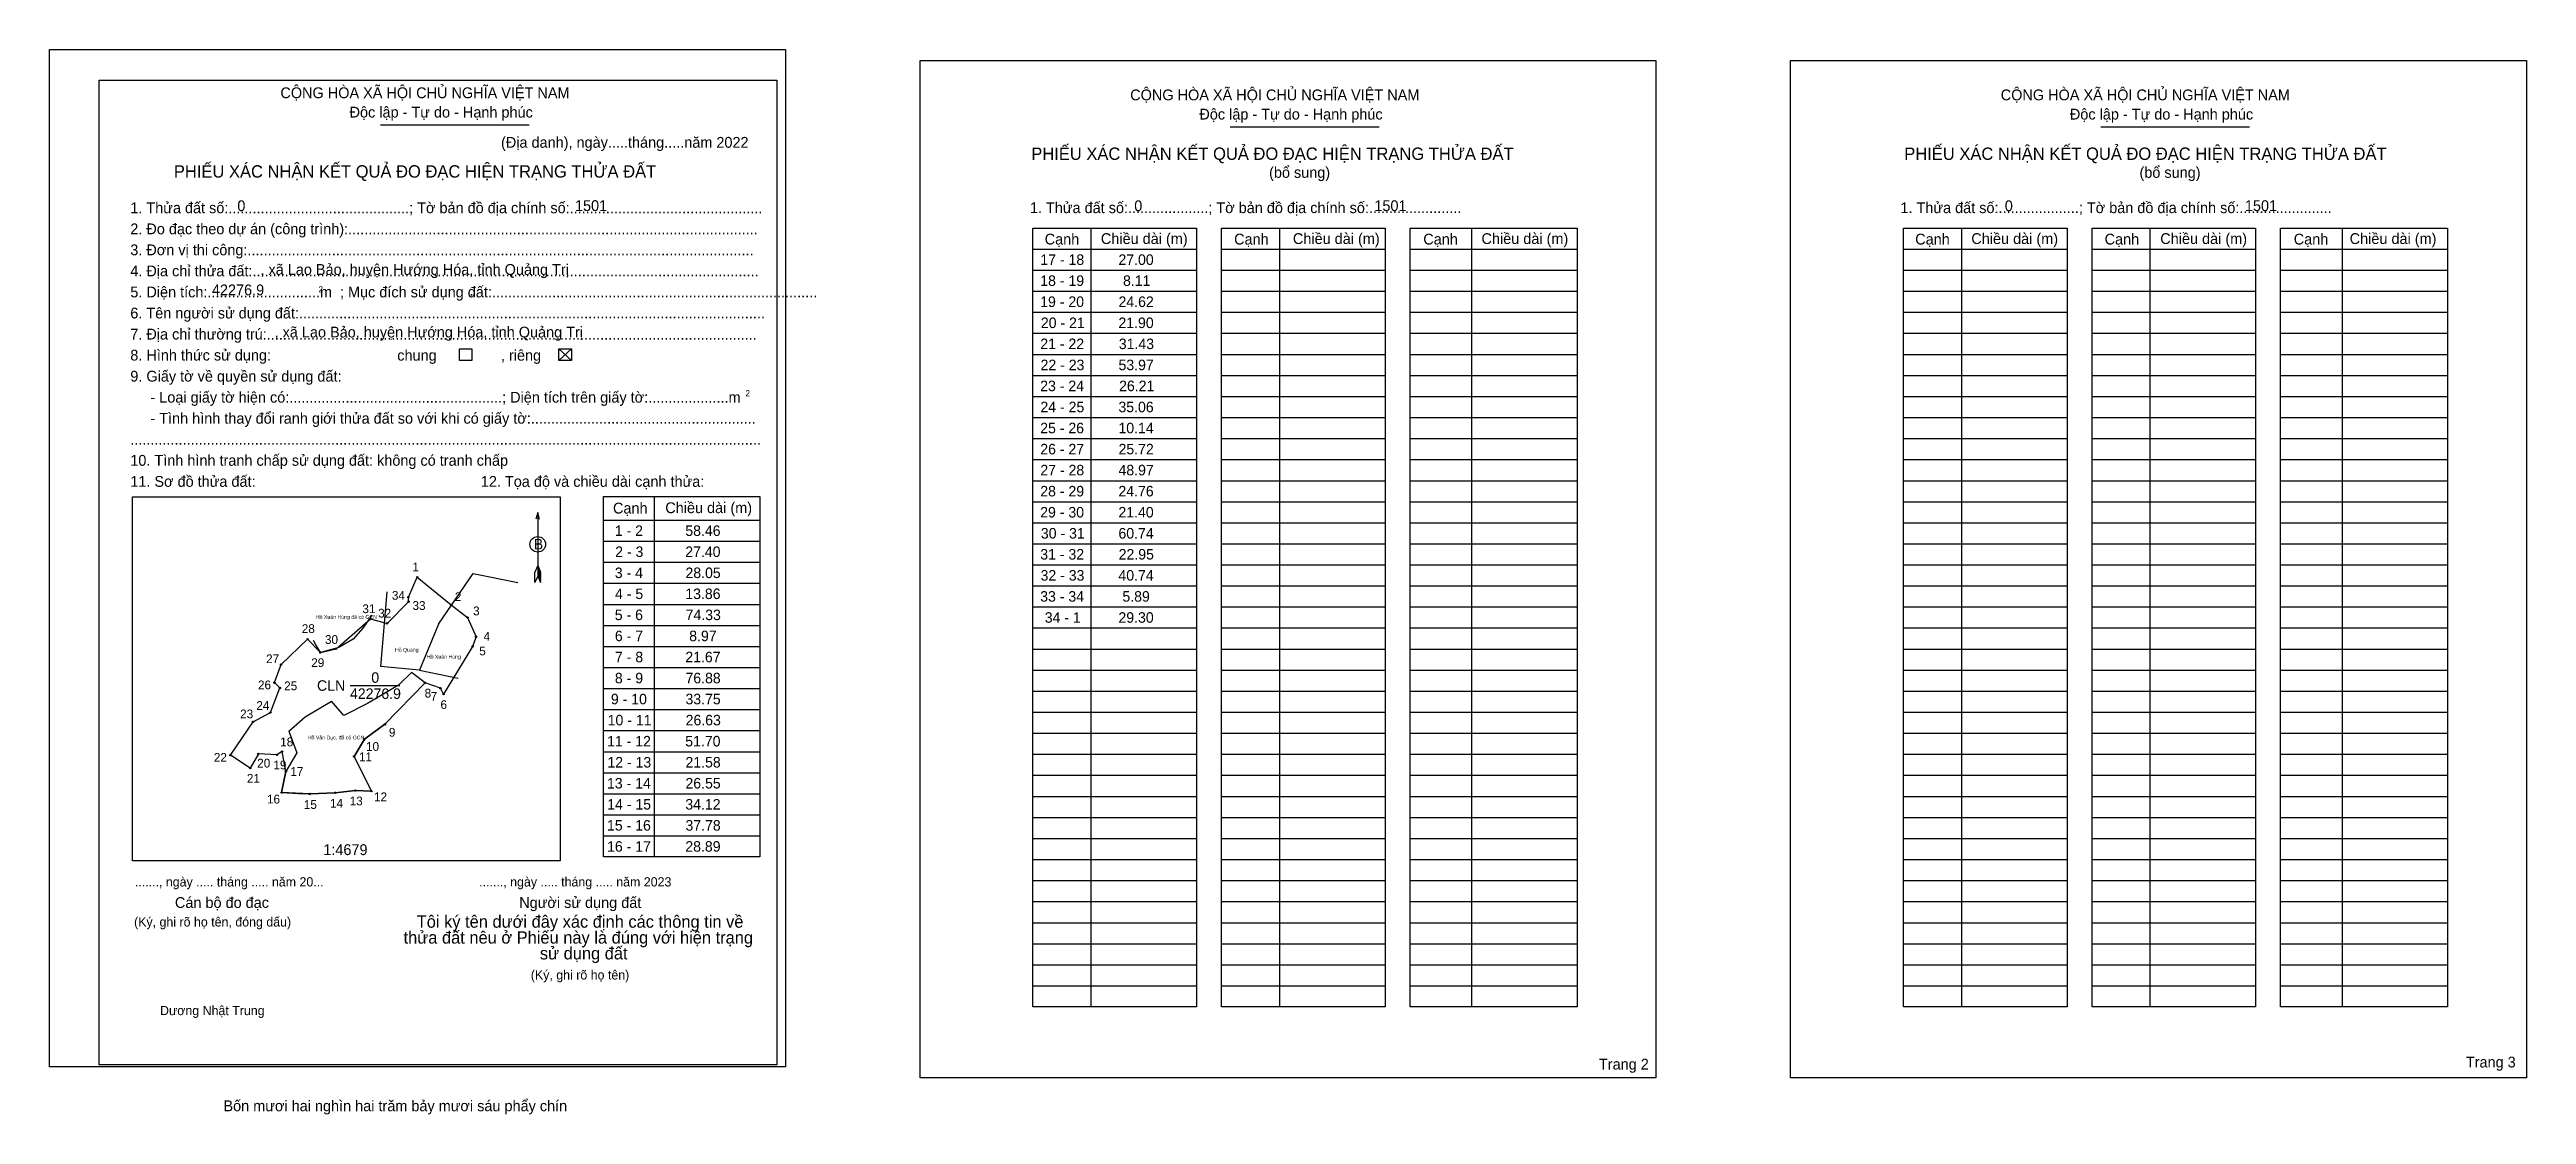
# Model space of a CAD drawing. Extents: x 537109 to 540411, y 1838767 to 1840188.
import ezdxf

# ---------------------------------------------------------------- set-up
doc = ezdxf.new("R2010")
doc.units = 0
for name, color, linetype in [('Level 1', 7, 'Continuous'), ('Level 10', 7, 'Continuous'), ('Level 11', 7, 'Continuous'), ('Level 12', 7, 'Continuous'), ('Level 13', 7, 'Continuous'), ('Level 2', 7, 'Continuous'), ('Level 3', 7, 'Continuous'), ('Level 48', 7, 'Continuous'), ('Level 49', 7, 'Continuous'), ('Level 50', 7, 'Continuous'), ('Level 52', 7, 'Continuous'), ('Level 6', 7, 'Continuous'), ('Level 9', 7, 'Continuous')]:
    doc.layers.add(name, color=color, linetype=linetype)

msp = doc.modelspace()

# ---------------------------------------------------------------- linework, layer by layer
at = {"layer": 'Level 1'}
for p, q in [((537109.3, 1840173.2), (537109.3, 1840173.2)), ((538269.8, 1840173.2), (538269.8, 1840173.2)), ((537550.5, 1840087.2), (537748.9, 1840087.2)), ((538683.4, 1840084.5), (538881.8, 1840084.5)), ((539843.8, 1840084.5), (540042.3, 1840084.5)), ((538497.6, 1839949.6), (538497.6, 1838910.7)), ((538749, 1839949.6), (538749, 1838910.7)), ((539005, 1839949.6), (539005, 1838910.7)), ((539658.1, 1839949.6), (539658.1, 1838910.7)), ((539909.4, 1839949.6), (539909.4, 1838910.7)), ((540165.5, 1839949.6), (540165.5, 1838910.7)), ((538420.4, 1839921.5), (538638.5, 1839921.5)), ((538671.8, 1839921.5), (538889.8, 1839921.5)), ((538923.1, 1839921.5), (539145.9, 1839921.5)), ((539580.9, 1839921.5), (539798.9, 1839921.5)), ((539832.2, 1839921.5), (540050.3, 1839921.5)), ((540083.6, 1839921.5), (540306.3, 1839921.5)), ((538420.4, 1839893.4), (538638.5, 1839893.4)), ((538420.4, 1839865.3), (538638.5, 1839865.3)), ((538671.8, 1839893.4), (538889.8, 1839893.4)), ((538671.8, 1839865.3), (538889.8, 1839865.3)), ((538923.1, 1839893.4), (539145.9, 1839893.4)), ((538923.1, 1839865.3), (539145.9, 1839865.3)), ((539580.9, 1839893.4), (539798.9, 1839893.4)), ((539580.9, 1839865.3), (539798.9, 1839865.3)), ((539832.2, 1839893.4), (540050.3, 1839893.4)), ((539832.2, 1839865.3), (540050.3, 1839865.3)), ((540083.6, 1839893.4), (540306.3, 1839893.4)), ((540083.6, 1839865.3), (540306.3, 1839865.3)), ((538420.4, 1839837.3), (538638.5, 1839837.3)), ((538671.8, 1839837.3), (538889.8, 1839837.3)), ((538923.1, 1839837.3), (539145.9, 1839837.3)), ((539580.9, 1839837.3), (539798.9, 1839837.3)), ((539832.2, 1839837.3), (540050.3, 1839837.3)), ((540083.6, 1839837.3), (540306.3, 1839837.3)), ((538420.4, 1839809.2), (538638.5, 1839809.2)), ((538671.8, 1839809.2), (538889.8, 1839809.2)), ((538923.1, 1839809.2), (539145.9, 1839809.2)), ((539580.9, 1839809.2), (539798.9, 1839809.2)), ((539832.2, 1839809.2), (540050.3, 1839809.2)), ((540083.6, 1839809.2), (540306.3, 1839809.2)), ((537788.3, 1839788.4), (537805.1, 1839772.7)), ((537788.3, 1839772.7), (537805.1, 1839788.4)), ((538420.4, 1839781.1), (538638.5, 1839781.1)), ((538671.8, 1839781.1), (538889.8, 1839781.1)), ((538923.1, 1839781.1), (539145.9, 1839781.1)), ((539580.9, 1839781.1), (539798.9, 1839781.1)), ((539832.2, 1839781.1), (540050.3, 1839781.1)), ((540083.6, 1839781.1), (540306.3, 1839781.1)), ((538420.4, 1839753), (538638.5, 1839753)), ((538671.8, 1839753), (538889.8, 1839753)), ((538923.1, 1839753), (539145.9, 1839753)), ((539580.9, 1839753), (539798.9, 1839753)), ((539832.2, 1839753), (540050.3, 1839753)), ((540083.6, 1839753), (540306.3, 1839753)), ((538420.4, 1839724.9), (538638.5, 1839724.9)), ((538671.8, 1839724.9), (538889.8, 1839724.9)), ((538923.1, 1839724.9), (539145.9, 1839724.9)), ((539580.9, 1839724.9), (539798.9, 1839724.9)), ((539832.2, 1839724.9), (540050.3, 1839724.9)), ((540083.6, 1839724.9), (540306.3, 1839724.9)), ((538420.4, 1839696.9), (538638.5, 1839696.9)), ((538420.4, 1839668.8), (538638.5, 1839668.8)), ((538671.8, 1839696.9), (538889.8, 1839696.9)), ((538671.8, 1839668.8), (538889.8, 1839668.8)), ((538923.1, 1839696.9), (539145.9, 1839696.9)), ((538923.1, 1839668.8), (539145.9, 1839668.8)), ((539580.9, 1839696.9), (539798.9, 1839696.9)), ((539580.9, 1839668.8), (539798.9, 1839668.8)), ((539832.2, 1839696.9), (540050.3, 1839696.9)), ((539832.2, 1839668.8), (540050.3, 1839668.8)), ((540083.6, 1839696.9), (540306.3, 1839696.9)), ((540083.6, 1839668.8), (540306.3, 1839668.8)), ((538420.4, 1839640.7), (538638.5, 1839640.7)), ((538671.8, 1839640.7), (538889.8, 1839640.7)), ((538923.1, 1839640.7), (539145.9, 1839640.7)), ((539580.9, 1839640.7), (539798.9, 1839640.7)), ((539832.2, 1839640.7), (540050.3, 1839640.7)), ((540083.6, 1839640.7), (540306.3, 1839640.7)), ((538420.4, 1839612.6), (538638.5, 1839612.6)), ((538671.8, 1839612.6), (538889.8, 1839612.6)), ((538923.1, 1839612.6), (539145.9, 1839612.6)), ((539580.9, 1839612.6), (539798.9, 1839612.6)), ((539832.2, 1839612.6), (540050.3, 1839612.6)), ((540083.6, 1839612.6), (540306.3, 1839612.6)), ((537219.8, 1839591.2), (537219.8, 1839591.2)), ((537760.1, 1839570.2), (537760.1, 1839485.2)), ((537915.2, 1839591.3), (537915.2, 1839110.7)), ((538420.4, 1839584.6), (538638.5, 1839584.6)), ((538671.8, 1839584.6), (538889.8, 1839584.6)), ((538923.1, 1839584.6), (539145.9, 1839584.6)), ((539580.9, 1839584.6), (539798.9, 1839584.6)), ((539832.2, 1839584.6), (540050.3, 1839584.6)), ((540083.6, 1839584.6), (540306.3, 1839584.6)), ((537847.8, 1839559.9), (538056.1, 1839559.9)), ((538420.4, 1839556.5), (538638.5, 1839556.5)), ((538671.8, 1839556.5), (538889.8, 1839556.5)), ((538923.1, 1839556.5), (539145.9, 1839556.5)), ((539580.9, 1839556.5), (539798.9, 1839556.5)), ((539832.2, 1839556.5), (540050.3, 1839556.5)), ((540083.6, 1839556.5), (540306.3, 1839556.5)), ((537847.8, 1839531.9), (538056.1, 1839531.9)), ((537847.8, 1839503.8), (538056.1, 1839503.8)), ((538420.4, 1839528.4), (538638.5, 1839528.4)), ((538671.8, 1839528.4), (538889.8, 1839528.4)), ((538923.1, 1839528.4), (539145.9, 1839528.4)), ((539580.9, 1839528.4), (539798.9, 1839528.4)), ((539832.2, 1839528.4), (540050.3, 1839528.4)), ((540083.6, 1839528.4), (540306.3, 1839528.4)), ((537756.3, 1839476.6), (537756.5, 1839490.6)), ((537760.1, 1839485.2), (537756.3, 1839476.6)), ((537760.1, 1839499.3), (537756.5, 1839490.6)), ((537760.1, 1839499.3), (537763.7, 1839490.6)), ((537760.1, 1839498.1), (537763.7, 1839489.3)), ((537760.1, 1839496.8), (537763.7, 1839488.1)), ((537760.1, 1839495.6), (537763.7, 1839486.9)), ((537760.1, 1839494.4), (537763.7, 1839485.6)), ((537760.1, 1839493.1), (537763.7, 1839484.3)), ((537760.1, 1839491.9), (537763.7, 1839483.1)), ((537760.1, 1839490.7), (537763.8, 1839481.8)), ((537760.1, 1839489.5), (537763.8, 1839480.6)), ((537760.1, 1839488.3), (537763.8, 1839479.3)), ((537760.1, 1839487.1), (537763.8, 1839478.1)), ((537760.1, 1839485.2), (537763.8, 1839476.6)), ((537763.8, 1839476.6), (537763.7, 1839490.6)), ((537847.8, 1839475.7), (538056.1, 1839475.7)), ((538420.4, 1839500.3), (538638.5, 1839500.3)), ((538420.4, 1839472.3), (538638.5, 1839472.3)), ((538671.8, 1839500.3), (538889.8, 1839500.3)), ((538671.8, 1839472.3), (538889.8, 1839472.3)), ((538923.1, 1839500.3), (539145.9, 1839500.3)), ((538923.1, 1839472.3), (539145.9, 1839472.3)), ((539580.9, 1839500.3), (539798.9, 1839500.3)), ((539580.9, 1839472.3), (539798.9, 1839472.3)), ((539832.2, 1839500.3), (540050.3, 1839500.3)), ((539832.2, 1839472.3), (540050.3, 1839472.3)), ((540083.6, 1839500.3), (540306.3, 1839500.3)), ((540083.6, 1839472.3), (540306.3, 1839472.3)), ((537847.8, 1839447.6), (538056.1, 1839447.6)), ((538420.4, 1839444.2), (538638.5, 1839444.2)), ((538671.8, 1839444.2), (538889.8, 1839444.2)), ((538923.1, 1839444.2), (539145.9, 1839444.2)), ((539580.9, 1839444.2), (539798.9, 1839444.2)), ((539832.2, 1839444.2), (540050.3, 1839444.2)), ((540083.6, 1839444.2), (540306.3, 1839444.2)), ((537847.8, 1839419.6), (538056.1, 1839419.6)), ((538420.4, 1839416.1), (538638.5, 1839416.1)), ((538671.8, 1839416.1), (538889.8, 1839416.1)), ((538923.1, 1839416.1), (539145.9, 1839416.1)), ((539580.9, 1839416.1), (539798.9, 1839416.1)), ((539832.2, 1839416.1), (540050.3, 1839416.1)), ((540083.6, 1839416.1), (540306.3, 1839416.1)), ((537847.8, 1839391.5), (538056.1, 1839391.5)), ((538420.4, 1839388), (538638.5, 1839388)), ((538671.8, 1839388), (538889.8, 1839388)), ((538923.1, 1839388), (539145.9, 1839388)), ((539580.9, 1839388), (539798.9, 1839388)), ((539832.2, 1839388), (540050.3, 1839388)), ((540083.6, 1839388), (540306.3, 1839388)), ((537847.8, 1839363.4), (538056.1, 1839363.4)), ((538420.4, 1839360), (538638.5, 1839360)), ((538671.8, 1839360), (538889.8, 1839360)), ((538923.1, 1839360), (539145.9, 1839360)), ((539580.9, 1839360), (539798.9, 1839360)), ((539832.2, 1839360), (540050.3, 1839360)), ((540083.6, 1839360), (540306.3, 1839360)), ((537847.8, 1839335.3), (538056.1, 1839335.3)), ((537847.8, 1839307.3), (538056.1, 1839307.3)), ((538420.4, 1839331.9), (538638.5, 1839331.9)), ((538420.4, 1839303.8), (538638.5, 1839303.8)), ((538671.8, 1839331.9), (538889.8, 1839331.9)), ((538671.8, 1839303.8), (538889.8, 1839303.8)), ((538923.1, 1839331.9), (539145.9, 1839331.9)), ((538923.1, 1839303.8), (539145.9, 1839303.8)), ((539580.9, 1839331.9), (539798.9, 1839331.9)), ((539580.9, 1839303.8), (539798.9, 1839303.8)), ((539832.2, 1839331.9), (540050.3, 1839331.9)), ((539832.2, 1839303.8), (540050.3, 1839303.8)), ((540083.6, 1839331.9), (540306.3, 1839331.9)), ((540083.6, 1839303.8), (540306.3, 1839303.8)), ((537847.8, 1839279.2), (538056.1, 1839279.2)), ((538420.4, 1839275.7), (538638.5, 1839275.7)), ((538671.8, 1839275.7), (538889.8, 1839275.7)), ((538923.1, 1839275.7), (539145.9, 1839275.7)), ((539580.9, 1839275.7), (539798.9, 1839275.7)), ((539832.2, 1839275.7), (540050.3, 1839275.7)), ((540083.6, 1839275.7), (540306.3, 1839275.7)), ((537847.8, 1839251.1), (538056.1, 1839251.1)), ((538420.4, 1839247.6), (538638.5, 1839247.6)), ((538671.8, 1839247.6), (538889.8, 1839247.6)), ((538923.1, 1839247.6), (539145.9, 1839247.6)), ((539580.9, 1839247.6), (539798.9, 1839247.6)), ((539832.2, 1839247.6), (540050.3, 1839247.6)), ((540083.6, 1839247.6), (540306.3, 1839247.6)), ((537847.8, 1839223), (538056.1, 1839223)), ((538420.4, 1839219.6), (538638.5, 1839219.6)), ((538671.8, 1839219.6), (538889.8, 1839219.6)), ((538923.1, 1839219.6), (539145.9, 1839219.6)), ((539580.9, 1839219.6), (539798.9, 1839219.6)), ((539832.2, 1839219.6), (540050.3, 1839219.6)), ((540083.6, 1839219.6), (540306.3, 1839219.6)), ((537847.8, 1839194.9), (538056.1, 1839194.9)), ((538420.4, 1839191.5), (538638.5, 1839191.5)), ((538671.8, 1839191.5), (538889.8, 1839191.5)), ((538923.1, 1839191.5), (539145.9, 1839191.5)), ((539580.9, 1839191.5), (539798.9, 1839191.5)), ((539832.2, 1839191.5), (540050.3, 1839191.5)), ((540083.6, 1839191.5), (540306.3, 1839191.5)), ((537847.8, 1839166.9), (538056.1, 1839166.9)), ((537847.8, 1839138.8), (538056.1, 1839138.8)), ((538420.4, 1839163.4), (538638.5, 1839163.4)), ((538671.8, 1839163.4), (538889.8, 1839163.4)), ((538923.1, 1839163.4), (539145.9, 1839163.4)), ((539580.9, 1839163.4), (539798.9, 1839163.4)), ((539832.2, 1839163.4), (540050.3, 1839163.4)), ((540083.6, 1839163.4), (540306.3, 1839163.4)), ((537790.1, 1839105.3), (537790.1, 1839105.3)), ((538420.4, 1839135.3), (538638.5, 1839135.3)), ((538420.4, 1839107.3), (538638.5, 1839107.3)), ((538671.8, 1839135.3), (538889.8, 1839135.3)), ((538671.8, 1839107.3), (538889.8, 1839107.3)), ((538923.1, 1839135.3), (539145.9, 1839135.3)), ((538923.1, 1839107.3), (539145.9, 1839107.3)), ((539580.9, 1839135.3), (539798.9, 1839135.3)), ((539580.9, 1839107.3), (539798.9, 1839107.3)), ((539832.2, 1839135.3), (540050.3, 1839135.3)), ((539832.2, 1839107.3), (540050.3, 1839107.3)), ((540083.6, 1839135.3), (540306.3, 1839135.3)), ((540083.6, 1839107.3), (540306.3, 1839107.3)), ((538420.4, 1839079.2), (538638.5, 1839079.2)), ((538671.8, 1839079.2), (538889.8, 1839079.2)), ((538923.1, 1839079.2), (539145.9, 1839079.2)), ((539580.9, 1839079.2), (539798.9, 1839079.2)), ((539832.2, 1839079.2), (540050.3, 1839079.2)), ((540083.6, 1839079.2), (540306.3, 1839079.2)), ((538420.4, 1839051.1), (538638.5, 1839051.1)), ((538671.8, 1839051.1), (538889.8, 1839051.1)), ((538923.1, 1839051.1), (539145.9, 1839051.1)), ((539580.9, 1839051.1), (539798.9, 1839051.1)), ((539832.2, 1839051.1), (540050.3, 1839051.1)), ((540083.6, 1839051.1), (540306.3, 1839051.1)), ((538420.4, 1839023), (538638.5, 1839023)), ((538671.8, 1839023), (538889.8, 1839023)), ((538923.1, 1839023), (539145.9, 1839023)), ((539580.9, 1839023), (539798.9, 1839023)), ((539832.2, 1839023), (540050.3, 1839023)), ((540083.6, 1839023), (540306.3, 1839023)), ((538420.4, 1838995), (538638.5, 1838995)), ((538671.8, 1838995), (538889.8, 1838995)), ((538923.1, 1838995), (539145.9, 1838995)), ((539580.9, 1838995), (539798.9, 1838995)), ((539832.2, 1838995), (540050.3, 1838995)), ((540083.6, 1838995), (540306.3, 1838995)), ((538420.4, 1838966.9), (538638.5, 1838966.9)), ((538671.8, 1838966.9), (538889.8, 1838966.9)), ((538923.1, 1838966.9), (539145.9, 1838966.9)), ((539580.9, 1838966.9), (539798.9, 1838966.9)), ((539832.2, 1838966.9), (540050.3, 1838966.9)), ((540083.6, 1838966.9), (540306.3, 1838966.9)), ((538420.4, 1838938.8), (538638.5, 1838938.8)), ((538671.8, 1838938.8), (538889.8, 1838938.8)), ((538923.1, 1838938.8), (539145.9, 1838938.8)), ((539580.9, 1838938.8), (539798.9, 1838938.8)), ((539832.2, 1838938.8), (540050.3, 1838938.8)), ((540083.6, 1838938.8), (540306.3, 1838938.8)), ((538090.5, 1838816.2), (538090.5, 1838816.2)), ((539250.9, 1838816.2), (539250.9, 1838816.2))]:
    msp.add_line(p, q, dxfattribs=at)
for points in [[(538420.4, 1839949.6), (538638.5, 1839949.6), (538638.5, 1838910.7), (538420.4, 1838910.7)], [(538671.8, 1839949.6), (538889.8, 1839949.6), (538889.8, 1838910.7), (538671.8, 1838910.7)], [(538923.1, 1839949.6), (539145.9, 1839949.6), (539145.9, 1838910.7), (538923.1, 1838910.7)], [(539580.9, 1839949.6), (539798.9, 1839949.6), (539798.9, 1838910.7), (539580.9, 1838910.7)], [(539832.2, 1839949.6), (540050.3, 1839949.6), (540050.3, 1838910.7), (539832.2, 1838910.7)], [(540083.6, 1839949.6), (540306.3, 1839949.6), (540306.3, 1838910.7), (540083.6, 1838910.7)], [(537219.8, 1839591.2), (537790.1, 1839591.2), (537790.1, 1839105.3), (537219.8, 1839105.3)], [(537847.8, 1839591.3), (538056.1, 1839591.3), (538056.1, 1839110.7), (537847.8, 1839110.7)]]:
    msp.add_lwpolyline(points, close=True, dxfattribs=at)
msp.add_lwpolyline([(537762.5, 1839561.1), (537760.1, 1839570.2), (537757.7, 1839561.1)], dxfattribs=at)
msp.add_circle((537760.1, 1839527.7), 10.4, dxfattribs=at)
at = {"layer": 'Level 10'}
for p, q in [((537526.8, 1839415.9), (537513.9, 1839401.4)), ((537539.1, 1839433.2), (537526.8, 1839415.9)), ((537463.8, 1839394.4), (537461, 1839399.5)), ((537470.6, 1839383.6), (537463.8, 1839394.4)), ((537494.9, 1839390.3), (537470.6, 1839383.6)), ((537513.9, 1839401.4), (537494.9, 1839390.3))]:
    msp.add_line(p, q, dxfattribs=at)
msp.add_lwpolyline([(537380.7, 1839291), (537403.8, 1839303.3), (537416.4, 1839336.1), (537409.2, 1839343.2), (537418, 1839367.4), (537453.4, 1839401.2), (537470.5, 1839383.3), (537491.3, 1839388.3), (537537.2, 1839428.1), (537559.3, 1839422.3), (537588, 1839451.2), (537587.8, 1839457.1), (537599.6, 1839483.9), (537644.9, 1839446.9), (537666.6, 1839430.1), (537678, 1839404.5), (537673.3, 1839391.5), (537634.7, 1839327.9), (537630.4, 1839335.7), (537609.9, 1839342.8), (537556.4, 1839287.6), (537529.2, 1839267.6), (537515.4, 1839244.8), (537538.4, 1839198.5), (537516.8, 1839199.3), (537490.4, 1839196.3), (537456.3, 1839194.7), (537418.6, 1839196.5), (537424.5, 1839224.7), (537419.3, 1839251.2), (537412.4, 1839247), (537387.8, 1839248.2), (537376.8, 1839229.2), (537350.4, 1839246.3)], close=True, dxfattribs=at)
for points in [[(537538.4, 1839198.5), (537515.4, 1839244.8), (537529.2, 1839267.6), (537556.4, 1839287.6), (537609.9, 1839342.8), (537591.9, 1839356.9), (537574.7, 1839340), (537533.2, 1839315.3), (537501.8, 1839299.5), (537485.2, 1839318.6)], [(537428.2, 1839278.4), (537450, 1839297.8), (537485.2, 1839318.6)], [(537428.2, 1839278.4), (537438.8, 1839249.4), (537424.5, 1839224.7), (537418.6, 1839196.5), (537441.2, 1839195.3), (537456.3, 1839194.7), (537490.4, 1839196.3), (537516.8, 1839199.3), (537538.4, 1839198.5)]]:
    msp.add_lwpolyline(points, dxfattribs=at)
at = {"layer": 'Level 11'}
for centre in [(537599.6, 1839483.9), (537587.8, 1839457.1), (537588, 1839451.2), (537644.9, 1839446.9), (537537.2, 1839428.1), (537559.3, 1839422.3), (537666.6, 1839430.1), (537678, 1839404.5), (537453.4, 1839401.2), (537470.5, 1839383.3), (537491.3, 1839388.3), (537673.3, 1839391.5), (537409.2, 1839343.2), (537416.4, 1839336.1), (537418, 1839367.4), (537609.9, 1839342.8), (537630.4, 1839335.7), (537403.8, 1839303.3), (537634.7, 1839327.9), (537380.7, 1839291), (537380.7, 1839291), (537556.4, 1839287.6), (537350.4, 1839246.3), (537387.8, 1839248.2), (537412.4, 1839247), (537419.3, 1839251.2), (537515.4, 1839244.8), (537529.2, 1839267.6), (537376.8, 1839229.2), (537424.5, 1839224.7), (537418.6, 1839196.5), (537456.3, 1839194.7), (537490.4, 1839196.3), (537516.8, 1839199.3), (537538.4, 1839198.5)]:
    msp.add_circle(centre, 0.936, dxfattribs=at)
at = {"layer": 'Level 12'}
for p, q in [((537628, 1839421.2), (537674, 1839488.9)), ((537674, 1839488.9), (537733.4, 1839476.8)), ((537628, 1839421.2), (537602.6, 1839359.9)), ((537602.6, 1839359.9), (537550.5, 1839364.6)), ((537602.6, 1839359.9), (537654.1, 1839349.3))]:
    msp.add_line(p, q, dxfattribs=at)
at = {"layer": 'Level 2'}
for points in [[(537109.3, 1840187.7), (538090.5, 1840187.7), (538090.5, 1838830.7), (537109.3, 1838830.7)], [(538269.8, 1840173.2), (539250.9, 1840173.2), (539250.9, 1838816.2), (538269.8, 1838816.2)], [(539430.2, 1840173.2), (540411.4, 1840173.2), (540411.4, 1838816.2), (539430.2, 1838816.2)]]:
    msp.add_lwpolyline(points, close=True, dxfattribs=at)
at = {"layer": 'Level 3'}
msp.add_lwpolyline([(537175.7, 1840147), (538078.8, 1840147), (538078.8, 1838833.2), (537175.7, 1838833.2)], close=True, dxfattribs=at)
at = {"layer": 'Level 49'}
msp.add_line((537559.1, 1839464.3), (537550.5, 1839364.6), dxfattribs=at)
at = {"layer": 'Level 50'}
for points in [[(537655.7, 1839788.4), (537672.5, 1839788.4), (537672.5, 1839772.7), (537655.7, 1839772.7)], [(537788.3, 1839788.4), (537805.1, 1839788.4), (537805.1, 1839772.7), (537788.3, 1839772.7)]]:
    msp.add_lwpolyline(points, close=True, dxfattribs=at)
at = {"layer": 'Level 9'}
msp.add_line((537509.9, 1839339.3), (537576.4, 1839339.3), dxfattribs=at)

# ---------------------------------------------------------------- texts
at = {"layer": 'Level 1'}
for s, height, p in [('CỘNG HÒA XÃ HỘI CHỦ NGHĨA VIỆT NAM', 14.412, (537417.1, 1840122.8)), ('CỘNG HÒA XÃ HỘI CHỦ NGHĨA VIỆT NAM', 14.412, (538550, 1840120)), ('CỘNG HÒA XÃ HỘI CHỦ NGHĨA VIỆT NAM', 14.412, (539710.5, 1840120)), ('Độc lập - Tự do - Hạnh phúc', 14.412, (537509.3, 1840097)), ('Độc lập - Tự do - Hạnh phúc', 14.412, (538642.2, 1840094.3)), ('Độc lập - Tự do - Hạnh phúc', 14.412, (539802.7, 1840094.3)), ('(Địa danh), ngày.....tháng.....năm 2022', 14.412, (537711.2, 1840056.7)), ('PHIẾU XÁC NHẬN KẾT QUẢ ĐO ĐẠC HIỆN TRẠNG THỬA ĐẤT', 16.472, (537275.1, 1840016.9)), ('PHIẾU XÁC NHẬN KẾT QUẢ ĐO ĐẠC HIỆN TRẠNG THỬA ĐẤT', 16.472, (538418.1, 1840040.5)), ('(bổ sung)', 14.41, (538735.1, 1840016.6)), ('PHIẾU XÁC NHẬN KẾT QUẢ ĐO ĐẠC HIỆN TRẠNG THỬA ĐẤT', 16.472, (539581.9, 1840040.5)), ('(bổ sung)', 14.41, (539895.5, 1840016.6)), ('1. Thửa đất số:.............................................; Tờ bản đồ địa chính số:................................................', 14.4119, (537217, 1839969.4)), ('1. Thửa đất số:....................; Tờ bản đồ địa chính số:.......................', 14.412, (538416.3, 1839969.5)), ('1. Thửa đất số:....................; Tờ bản đồ địa chính số:.......................', 14.412, (539576.8, 1839969.5)), ('2. Đo đạc theo dự án (công trình):......................................................................................................', 14.4119, (537217, 1839941.3)), ('Cạnh', 14.41, (538436, 1839927.6)), ('Chiều dài (m)', 14.412, (538510.9, 1839928.3)), ('Cạnh', 14.41, (538688.5, 1839927.6)), ('Chiều dài (m)', 14.412, (538766.9, 1839928.3)), ('Cạnh', 14.41, (538940.7, 1839927.6)), ('Chiều dài (m)', 14.412, (539018.3, 1839928.3)), ('Cạnh', 14.41, (539596.5, 1839927.6)), ('Chiều dài (m)', 14.412, (539671.3, 1839928.3)), ('Cạnh', 14.41, (539849, 1839927.6)), ('Chiều dài (m)', 14.412, (539923.2, 1839928.3)), ('Cạnh', 14.41, (540101.1, 1839927.6)), ('Chiều dài (m)', 14.412, (540175.7, 1839928.3)), ('4. Địa chỉ thửa đất:..............................................................................................................................', 14.4119, (537217, 1839885.2)), ('3. Đơn vị thi công:..............................................................................................................................', 14.4119, (537217, 1839913.3)), ('5. Diện tích:............................m  ; Mục đích sử dụng đất:.................................................................................', 14.4119, (537217, 1839857.1)), ('2', 8.23, (537467.8, 1839863.7)), ('6. Tên người sử dụng đất:....................................................................................................................', 14.4119, (537217, 1839829)), ('7. Địa chỉ thường trú:..........................................................................................................................', 14.4119, (537217, 1839800.9)), ('chung                , riêng', 14.412, (537572.9, 1839772.7)), ('9. Giấy tờ về quyền sử dụng đất:', 14.412, (537217, 1839744.8)), ('     - Loại giấy tờ hiện có:.....................................................; Diện tích trên giấy tờ:....................m', 14.4119, (537217, 1839716.7)), ('2', 8.23, (538037, 1839725.1)), ('     - Tình hình thay đổi ranh giới thửa đất so với khi có giấy tờ:........................................................', 14.4119, (537217, 1839688.6)), ('10. Tình hình tranh chấp sử dụng đất: không có tranh chấp', 14.412, (537217, 1839632.5)), ('.............................................................................................................................................................', 14.4119, (537217, 1839660.6)), ('11. Sơ đồ thửa đất:', 14.412, (537217, 1839604.4)), ('12. Tọa độ và chiều dài cạnh thửa:', 14.412, (537684.3, 1839604.4)), ('Cạnh', 14.41, (537860.5, 1839568.8)), ('Chiều dài (m)', 14.412, (537930.2, 1839569.3)), ('B', 14, (537754.9, 1839520.9)), ('......., ngày ..... tháng ..... năm 20...', 12.354, (537223.1, 1839071.3)), ('......., ngày ..... tháng ..... năm 2023', 12.354, (537682.1, 1839071.3)), ('Cán bộ đo đạc', 14.412, (537276.5, 1839042.7)), ('Người sử dụng đất', 14.412, (537735.5, 1839042.7)), ('(Ký, ghi rõ họ tên, đóng dấu)', 12.354, (537222, 1839017.9)), ('thửa đất nêu ở Phiếu này là đúng với hiện trạng', 16.377, (537581.3, 1838995.1)), ('Tôi ký tên dưới đây xác định các thông tin về', 16.377, (537598.8, 1839016.3)), ('sử dụng đất', 16.377, (537763, 1838974)), ('(Ký, ghi rõ họ tên)', 12.354, (537750.9, 1838947.2)), ('Dương Nhật Trung', 12.354, (537256.6, 1838899.7)), ('Trang 2', 14.41, (539174.9, 1838827.1)), ('Trang 3', 14.41, (540330.6, 1838829.9))]:
    msp.add_text(s, height=height, dxfattribs=at).set_placement(p)
at = {"layer": 'Level 10'}
for s, p in [('Hồ Xuân Hùng đã có GCN', (537464.4, 1839428.3)), ('Hồ Quang', (537569.9, 1839384.5)), ('Hồ Xuân Hùng', (537612.4, 1839375.2)), ('Hồ Văn Dục, đã có GCN', (537453.7, 1839267.5))]:
    msp.add_text(s, height=5, dxfattribs=at).set_placement(p)
at = {"layer": 'Level 13'}
for s, height, p in [('CLN', 14.04, (537465.9, 1839332.3)), ('0', 14, (537538.3, 1839343)), ('42276.9', 14.04, (537509.9, 1839321.5))]:
    msp.add_text(s, height=height, dxfattribs=at).set_placement(p)
at = {"layer": 'Level 48'}
msp.add_text('8. Hình thức sử dụng:', height=14.412, dxfattribs=at).set_placement((537217, 1839772.9))
at = {"layer": 'Level 52'}
for s, p in [('17 - 18', (538430.2, 1839900.4)), ('27.00', (538534.3, 1839900.4)), ('18 - 19', (538430.1, 1839872.4)), ('8.11', (538540.4, 1839872.4)), ('19 - 20', (538430, 1839844.3)), ('24.62', (538534.4, 1839844.3)), ('21 - 22', (538430.1, 1839788.1)), ('20 - 21', (538430.9, 1839816.2)), ('21.90', (538534.3, 1839816.2)), ('31.43', (538534.8, 1839788.1)), ('22 - 23', (538430.5, 1839760)), ('53.97', (538534.4, 1839760)), ('23 - 24', (538430, 1839732)), ('26.21', (538535.2, 1839732)), ('24 - 25', (538430.3, 1839703.9)), ('35.06', (538534.3, 1839703.9)), ('25 - 26', (538430, 1839675.8)), ('10.14', (538534.3, 1839675.8)), ('26 - 27', (538430.1, 1839647.7)), ('27 - 28', (538430.2, 1839619.7)), ('48.97', (538534.4, 1839619.7)), ('25.72', (538534.4, 1839647.7)), ('28 - 29', (538430.1, 1839591.6)), ('24.76', (538534.3, 1839591.6)), ('29 - 30', (538430, 1839563.5)), ('21.40', (538534.3, 1839563.5)), ('1 - 2', (537862.9, 1839538.9)), ('58.46', (537956.9, 1839538.9)), ('30 - 31', (538430.9, 1839535.4)), ('60.74', (538534.3, 1839535.4)), ('2 - 3', (537863.4, 1839510.8)), ('27.40', (537956.8, 1839510.8)), ('31 - 32', (538430.1, 1839507.4)), ('22.95', (538534.6, 1839507.4)), ('3 - 4', (537862.9, 1839482.7)), ('4 - 5', (537863.2, 1839454.7)), ('28.05', (537957.1, 1839482.7)), ('13.86', (537956.9, 1839454.7)), ('32 - 33', (538430.5, 1839479.3)), ('40.74', (538534.3, 1839479.3)), ('5 - 6', (537862.9, 1839426.6)), ('74.33', (537957.3, 1839426.6)), ('33 - 34', (538430, 1839451.2)), ('34 - 1', (538436.1, 1839423.1)), ('29.30', (538534.3, 1839423.1)), ('5.89', (538539.6, 1839451.2)), ('6 - 7', (537863, 1839398.5)), ('8.97', (537962.1, 1839398.5)), ('7 - 8', (537863.1, 1839370.4)), ('21.67', (537956.9, 1839370.4)), ('8 - 9', (537863, 1839342.3)), ('76.88', (537957.1, 1839342.3)), ('9 - 10', (537857.7, 1839314.3)), ('33.75', (537957.1, 1839314.3)), ('11 - 12', (537852.6, 1839258.1)), ('10 - 11', (537853.4, 1839286.2)), ('51.70', (537956.8, 1839258.1)), ('26.63', (537957.3, 1839286.2)), ('12 - 13', (537853, 1839230)), ('21.58', (537957.1, 1839230)), ('13 - 14', (537852.5, 1839202)), ('26.55', (537957.1, 1839202)), ('14 - 15', (537852.8, 1839173.9)), ('34.12', (537956.9, 1839173.9)), ('15 - 16', (537852.5, 1839145.8)), ('37.78', (537957.1, 1839145.8)), ('16 - 17', (537852.6, 1839117.7)), ('28.89', (537956.9, 1839117.7))]:
    msp.add_text(s, height=14.04, dxfattribs=at).set_placement(p)
at = {"layer": 'Level 6'}
for s, height, p in [('0', 14.4, (537359.7, 1839972.1)), ('1501', 14.41, (537809.8, 1839972.3)), ('0', 14.4, (538555.4, 1839972.1)), ('1501', 14.41, (538875.5, 1839972.2)), ('0', 14.4, (539715.9, 1839972.1)), ('1501', 14.41, (540036, 1839972.2)), (', xã Lao Bảo, huyện Hướng Hóa, tỉnh Quảng Trị', 14.413, (537390.5, 1839887.1)), ('42276.9', 14.41, (537325.8, 1839859.9)), ('.', 14.4, (537669.2, 1839859.3)), (', xã Lao Bảo, huyện Hướng Hóa, tỉnh Quảng Trị', 14.413, (537409.3, 1839803.6)), ('1:4679', 14.41, (537474.3, 1839113.2)), ('Bốn mươi hai nghìn hai trăm bảy mươi sáu phẩy chín', 14.413, (537341.2, 1838771.5))]:
    msp.add_text(s, height=height, dxfattribs=at).set_placement(p)
at = {"layer": 'Level 9'}
for s, p in [('1', (537593.1, 1839491.7)), ('31', (537526.4, 1839435.9)), ('32', (537547.4, 1839430)), ('34', (537565.7, 1839453.8)), ('33', (537593.2, 1839440.2)), ('2', (537649.7, 1839452)), ('3', (537674, 1839433)), ('28', (537445.6, 1839409.4)), ('30', (537476.5, 1839394.9)), ('4', (537688, 1839399.1)), ('27', (537398, 1839369.2)), ('29', (537458.2, 1839364)), ('5', (537682.2, 1839379.6)), ('26', (537387.2, 1839334.3)), ('25', (537422.1, 1839333.1)), ('23', (537363.4, 1839295.6)), ('24', (537385, 1839306.8)), ('8', (537609.4, 1839323.3)), ('7', (537617.4, 1839319.1)), ('6', (537630.5, 1839308)), ('9', (537561.7, 1839271.1)), ('22', (537328.4, 1839237.7)), ('20', (537386.2, 1839230)), ('19', (537407.7, 1839227.5)), ('18', (537416.8, 1839258.3)), ('11', (537521.8, 1839238.4)), ('10', (537531.2, 1839252.2)), ('21', (537372.4, 1839209.7)), ('17', (537430.3, 1839218.8)), ('16', (537399.2, 1839182)), ('15', (537448.3, 1839174.8)), ('14', (537483.2, 1839176.4)), ('13', (537509.4, 1839179.5)), ('12', (537541.9, 1839185.1))]:
    msp.add_text(s, height=11.7, dxfattribs=at).set_placement(p)

doc.saveas('drawing.dxf')
